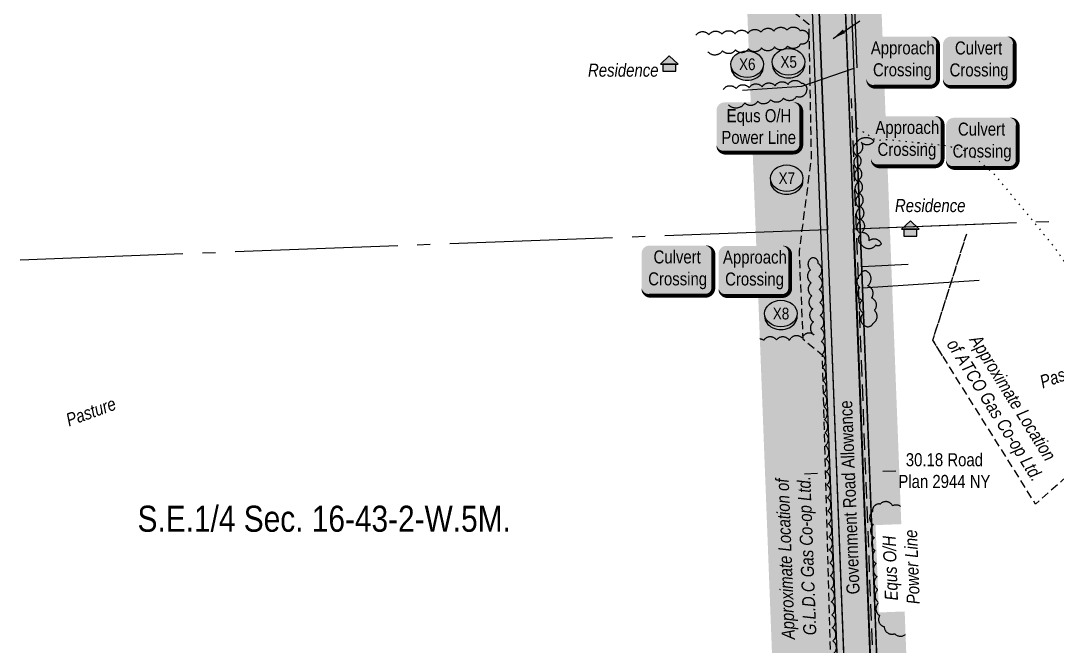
# Model space of a CAD drawing. Extents: x 665644 to 688844, y 5825051 to 5844826.
# Drawn here: x 687229 to 688025, y 5842793 to 5843273 of the extents above; entities that cross this region are included whole.
import ezdxf
from ezdxf.enums import TextEntityAlignment as Align

# ---------------------------------------------------------------- set-up
doc = ezdxf.new("R2010")
doc.units = 0
doc.header["$LTSCALE"] = 5
doc.header["$PDSIZE"] = 0.5
for name, pattern in [('0', [1, 1, 0]), ('foc-FLOWLINE', [3.75, 2.5, -1.25]), ('foc-QUARTERLINE', [33, 25, -3, 2, -3]), ('foc-TOPO', [1, 0.2, -0.8]), ('UG_PIPE', [1.875, 1.25, -0.625])]:
    doc.linetypes.add(name, pattern=pattern)
doc.layers.get('Defpoints').update_dxf_attribs({"color": 9})
for name, color, linetype in [('AS-PIPE-UG', 44, 'UG_PIPE'), ('AS-PIPE-UG-T', 44, 'Continuous'), ('AS-POWER', 104, 'foc-POWER'), ('AS-POWER-T', 104, 'Continuous'), ('AS-RESIDENCE', 14, 'Continuous'), ('AS-TELEPHONE', 224, 'foc-TEL'), ('C-EZE', 13, 'foc-FLOWLINE'), ('C-SYMBOL', 7, 'Continuous'), ('CG-NOTES', 7, 'Continuous'), ('L-QSEC', 8, 'foc-QUARTERLINE'), ('L-ROAD-T', 7, 'Continuous'), ('L-SEC', 7, 'Continuous'), ('L-SECQ', 8, 'foc-QUARTERLINE'), ('L-TITLEDB', 4, 'Continuous'), ('L-TITLEDB-T', 4, 'Continuous'), ('P-BUFFER-H 30m', 51, 'Continuous'), ('P-CROSSINGS', 250, 'Continuous'), ('T-BUSH', 110, '0'), ('T-VEGETATION CHANGE', 104, 'foc-TOPO')]:
    doc.layers.add(name, color=color, linetype=linetype)
doc.layers.add('P-PROPOSED-WL4', color=7, linetype='Continuous', true_color=0x5b5bc8)
doc.layers.add('T-TEXT', color=48, linetype='Continuous', lineweight=18)
doc.styles.add('175L', font='ARIALN.TTF', dxfattribs={"height": 20})
doc.styles.add('80', font='ARIALN.TTF', dxfattribs={"height": 10})
doc.styles.add('80CG', font='ARIALN.TTF', dxfattribs={"height": 10})
doc.styles.add('80L', font='ARIALN.TTF', dxfattribs={"height": 10})
doc.styles.add('80LS', font='ARIALNI.TTF', dxfattribs={"height": 10})
doc.styles.add('Crossing', font='ARIALN.TTF', dxfattribs={"height": 10})
doc.styles.add('foc-LtypeFont', font='ARIALN.TTF', dxfattribs={"height": 7.35})
doc.styles.add('TXT', font='ARIALN.TTF', dxfattribs={"height": 0.2})
doc.linetypes.add('foc-POWER', pattern='A,6,-1,["P",foc-LtypeFont,S=0.2,R=0,X=-0.625,Y=-0.75],-1.24,4', length=12.24)
doc.linetypes.add('foc-POWER-NOLINE', pattern='A,0,-4,["P",foc-LtypeFont,S=0.2,R=0,X=-0.625,Y=-0.75],-8.24', length=12.24)
doc.linetypes.add('foc-TEL', pattern='A,2,-1,["T",foc-LtypeFont,S=0.2,R=0,X=-0.425,Y=-0.75],-1.24,8', length=12.24)
doc.linetypes.add('foc-TEL-NOLINE', pattern='A,0,-2,["T",foc-LtypeFont,S=0.2,R=0,X=-0.425,Y=-0.75],-10.24', length=12.24)
doc.dimstyles.new('Compass 5 000', dxfattribs={"dimscale": 5, "dimtxt": 9, "dimasz": 2, "dimexe": 0.2, "dimexo": 0.0625, "dimgap": 0.5, "dimtad": 0, "dimtih": 1, "dimtoh": 1, "dimzin": 0, "dimdsep": 46, "dimtxsty": '80CG', "dimcen": 0.1, "dimse1": 1, "dimse2": 1, "dimclrd": 256, "dimclrt": 256, "dimaunit": 1, "dimadec": 4, "dimazin": 0, "dimtfac": 0.06, "dimtofl": 0, "dimtmove": 0, "dimatfit": 1, "dimfxl": 0.2, "dimtolj": 1, "dimtzin": 0, "dimlwd": -1, "dimarcsym": 0})

# ---------------------------------------------------------------- blocks, each defined once
blk = doc.blocks.new('*U774')
h = blk.add_hatch(color=59)
edge = h.paths.add_edge_path()
edge.add_line((-21.5, -20), (21.5, -20))
edge.add_arc((21.5, -14), 6, 270, 360)
edge.add_line((27.5, -14), (27.5, 12.5))
edge.add_arc((21.5, 12.5), 6, 0, 90)
edge.add_line((21.5, 18.5), (-21.5, 18.5))
edge.add_arc((-21.5, 12.5), 6, 90, 180)
edge.add_line((-27.5, 12.5), (-27.5, -14))
edge.add_arc((-21.5, -14), 6, 180, 270)
at = {"color": 1, "flags": 128}
blk.add_lwpolyline([(-21.5, -20, 3, 3, 0), (21.5, -20, 3, 3, 0.414214), (27.5, -14, 3, 3, 0), (27.5, 12.5, 3, 0, 0.414214), (21.5, 18.5, 0, 0, 0), (-21.5, 18.5, 0, 0, 0.414214), (-27.5, 12.5, 0, 0, 0), (-27.5, -14, 0, 3, 0.414214)], format="xyseb", close=True, dxfattribs=at)
blk.add_lwpolyline([(-65.38, -11.28, 0, 7.5, 0), (0, 0, 0, 0, 0)], format="xyseb", dxfattribs=at)
at = {"color": 1, "style": '80'}
blk.add_attdef('ENTER_TEXT_001', (-35.99, -5), '', height=10, dxfattribs=at)
blk = doc.blocks.new('*U978')
h = blk.add_hatch(color=59)
edge = h.paths.add_edge_path()
edge.add_line((-21.5, -20), (21.5, -20))
edge.add_arc((21.5, -14), 6, 270, 360)
edge.add_line((27.5, -14), (27.5, 12.5))
edge.add_arc((21.5, 12.5), 6, 0, 90)
edge.add_line((21.5, 18.5), (-21.5, 18.5))
edge.add_arc((-21.5, 12.5), 6, 90, 180)
edge.add_line((-27.5, 12.5), (-27.5, -14))
edge.add_arc((-21.5, -14), 6, 180, 270)
at = {"color": 1, "flags": 128}
blk.add_lwpolyline([(-21.5, -20, 3, 3, 0), (21.5, -20, 3, 3, 0.414214), (27.5, -14, 3, 3, 0), (27.5, 12.5, 3, 0, 0.414214), (21.5, 18.5, 0, 0, 0), (-21.5, 18.5, 0, 0, 0.414214), (-27.5, 12.5, 0, 0, 0), (-27.5, -14, 0, 3, 0.414214)], format="xyseb", close=True, dxfattribs=at)
blk.add_lwpolyline([(52.62, 20.06, 0, 7.5, 0), (0, 0, 0, 0, 0)], format="xyseb", dxfattribs=at)
at = {"color": 1, "style": '80'}
blk.add_attdef('ENTER_TEXT_001', (-35.99, -5), '', height=10, dxfattribs=at)
blk = doc.blocks.new('*U695')
h = blk.add_hatch(color=254)
edge = h.paths.add_edge_path()
edge.add_line((-21.5, -20), (21.5, -20))
edge.add_arc((21.5, -14), 6, 270, 360)
edge.add_line((27.5, -14), (27.5, 12.5))
edge.add_arc((21.5, 12.5), 6, 0, 90)
edge.add_line((21.5, 18.5), (-21.5, 18.5))
edge.add_arc((-21.5, 12.5), 6, 90, 180)
edge.add_line((-27.5, 12.5), (-27.5, -14))
edge.add_arc((-21.5, -14), 6, 180, 270)
at = {"color": 160, "flags": 128}
blk.add_lwpolyline([(-21.5, -20, 3, 3, 0), (21.5, -20, 3, 3, 0.414214), (27.5, -14, 3, 3, 0), (27.5, 12.5, 3, 0, 0.414214), (21.5, 18.5, 0, 0, 0), (-21.5, 18.5, 0, 0, 0.414214), (-27.5, 12.5, 0, 0, 0), (-27.5, -14, 0, 3, 0.414214)], format="xyseb", close=True, dxfattribs=at)
at = {"color": 160, "style": '80'}
blk.add_attdef('ENTER_TEXT_001', (-26.85, -4.92), '', height=10, dxfattribs=at)
blk = doc.blocks.new('*D1378')
at = {"layer": 'Defpoints', "color": 0, "transparency": 16777216}
for p in [(687849.01, 5842964.44), (687879.16, 5842965.59), (687850.49, 5842925.48)]:
    blk.add_point(p, dxfattribs=at)
at = {"layer": 'L-TITLEDB-T', "transparency": 16777216}
for p, q in [((687890.64, 5842927.01), (687900.63, 5842927.39)), ((687840.5, 5842925.1), (687830.51, 5842924.72))]:
    blk.add_line(p, q, dxfattribs=at)
for points in [[(687890.57, 5842928.67), (687890.7, 5842925.34), (687880.65, 5842926.63)], [(687840.44, 5842926.76), (687840.57, 5842923.43), (687850.49, 5842925.48)]]:
    blk.add_solid(points, dxfattribs=at)
at = {"layer": 'L-TITLEDB-T', "transparency": 16777216, "insert": (687937.99, 5842927.39), "char_height": 10, "attachment_point": 5, "style": '80CG'}
blk.add_mtext('\\A1;30.18 Road\\PPlan 2944 NY', dxfattribs=at)
blk = doc.blocks.new('*U2435')
h = blk.add_hatch(color=255)
edge = h.paths.add_edge_path()
edge.add_line((-26.5, -20), (26.5, -20))
edge.add_arc((26.5, -14), 6, 270, 360)
edge.add_line((32.5, -14), (32.5, 12.5))
edge.add_arc((26.5, 12.5), 6, 0, 90)
edge.add_line((26.5, 18.5), (-26.5, 18.5))
edge.add_arc((-26.5, 12.5), 6, 90, 180)
edge.add_line((-32.5, 12.5), (-32.5, -14))
edge.add_arc((-26.5, -14), 6, 180, 270)
at = {"color": 104, "flags": 128}
blk.add_lwpolyline([(44.65, 34.99, 0, 7.5, 0), (0, 0, 0, 0, 0)], format="xyseb", dxfattribs=at)
blk.add_lwpolyline([(-26.5, -20, 3, 3, 0), (26.5, -20, 3, 3, 0.414214), (32.5, -14, 3, 3, 0), (32.5, 12.5, 3, 0, 0.414214), (26.5, 18.5, 0, 0, 0), (-26.5, 18.5, 0, 0, 0.414214), (-32.5, 12.5, 0, 0, 0), (-32.5, -14, 0, 3, 0.414214)], format="xyseb", close=True, dxfattribs=at)
at = {"color": 104, "style": '80'}
blk.add_attdef('ENTER_TEXT_001', (-26.85, -4.92), '', height=10, dxfattribs=at)
blk = doc.blocks.new('res_occ')
for points in [[(0.1, 0.89), (-1.26, -0.37), (1.46, -0.37)], [(-0.9, -1.43), (1.1, -1.43), (1.1, -0.37), (-0.9, -0.37)]]:
    blk.add_hatch(color=14).paths.add_polyline_path(points)
at = {"color": 14}
for points in [[(0.1, 0.89), (-1.26, -0.37), (1.46, -0.37)], [(-0.9, -1.43), (1.1, -1.43), (1.1, -0.37), (-0.9, -0.37)]]:
    blk.add_lwpolyline(points, close=True, dxfattribs=at)
blk = doc.blocks.new('xing2')
h = blk.add_hatch(color=50)
h.dxf.hatch_style = 1
edge = h.paths.add_edge_path()
edge.add_ellipse((0, 0), major_axis=(-12.5, 0), ratio=0.816297, start_angle=0, end_angle=360)
h = blk.add_hatch(color=250)
h.dxf.hatch_style = 1
edge = h.paths.add_edge_path()
edge.add_ellipse((0, -2.05), major_axis=(-12.5, 0), ratio=0.816297, start_angle=0, end_angle=180)
edge.add_line((12.5, -2.05), (12.5, 0))
edge.add_ellipse((0, 0), major_axis=(-12.5, 0), ratio=0.816297, start_angle=0, end_angle=180, ccw=False)
edge.add_line((-12.5, 0), (-12.5, -2.05))
at = {"color": 250}
blk.add_ellipse((0, 0), major_axis=(-12.5, 0), ratio=0.816297, dxfattribs=at)
blk.add_ellipse((0, -2.05), major_axis=(-12.5, 0), ratio=0.816297, start_param=0, end_param=3.141593, dxfattribs=at)
at = {"color": 250, "style": 'Crossing'}
blk.add_attdef('CROSSING', text='', height=9, dxfattribs=at).set_placement((0.09, 0.02), align=Align.MIDDLE_CENTER)
at = {"color": 250, "style": 'Crossing', "flags": 1}
for tag, p in [('OWNER', (0.09, -12.49)), ('DESCRIPTION', (0.09, -25.77)), ('LOCATION', (0.09, -39.3)), ('DWG_REF', (0.09, -52.84))]:
    blk.add_attdef(tag, text='', height=9, dxfattribs=at).set_placement(p, align=Align.MIDDLE_CENTER)

msp = doc.modelspace()

# ---------------------------------------------------------------- hatches: boundary and pattern name
at = {"layer": 'P-BUFFER-H 30m'}
h = msp.add_hatch(color=256, dxfattribs=at)
h.dxf.hatch_style = 1
edge = h.paths.add_edge_path()
edge.add_line((677193.269, 5828855.566), (677090.336, 5828851.801))
edge.add_line((677090.336, 5828851.801), (677088.023, 5828904.381))
edge.add_arc((677137.974, 5828906.578), 50, 92.094528, 182.519115, ccw=False)
edge.add_line((677136.147, 5828956.545), (677941.688, 5828986.006))
edge.add_line((677941.688, 5828986.006), (678734.42, 5829015.192))
edge.add_line((678734.42, 5829015.192), (678774.367, 5829016.654))
edge.add_line((678774.367, 5829016.654), (678795.396, 5829017.452))
edge.add_arc((678838.014, 5828991.303), 50, 92.178655, 148.468111, ccw=False)
edge.add_line((678836.113, 5829041.267), (679095.938, 5829051.152))
edge.add_line((679095.938, 5829051.152), (679103.036, 5829053.873))
edge.add_arc((679120.935, 5829007.187), 50, 92.18666, 110.977343, ccw=False)
edge.add_line((679119.028, 5829057.15), (679561.069, 5829074.029))
edge.add_arc((679566.877, 5829024.367), 50, 92.195397, 96.670962, ccw=False)
edge.add_line((679564.962, 5829074.33), (680316.8, 5829103.153))
edge.add_line((680316.8, 5829103.153), (680289.023, 5829852.071))
edge.add_line((680289.023, 5829852.071), (680264.048, 5830522.758))
edge.add_arc((680314.013, 5830524.619), 50, 133.261285, 182.132573, ccw=False)
edge.add_line((680279.747, 5830561.031), (680276.19, 5830656.553))
edge.add_line((680276.19, 5830656.553), (680246.206, 5831460.205))
edge.add_line((680246.206, 5831460.205), (680215.344, 5832284.366))
edge.add_arc((680265.309, 5832286.237), 50, 92.148626, 182.144523, ccw=False)
edge.add_line((680263.435, 5832336.202), (681068.877, 5832366.421))
edge.add_line((681068.877, 5832366.421), (681821.394, 5832394.722))
edge.add_line((681821.394, 5832394.722), (681805.592, 5832816.244))
edge.add_arc((681855.557, 5832818.117), 50, 143.113192, 182.146882, ccw=False)
edge.add_line((681815.566, 5832848.129), (681834.727, 5832873.661))
edge.add_arc((681874.718, 5832843.649), 50, 2.145927, 143.113192, ccw=False)
edge.add_line((681924.683, 5832845.521), (681941.407, 5832399.199))
edge.add_line((681941.407, 5832399.199), (682694.704, 5832426.991))
edge.add_line((682694.704, 5832426.991), (683448.053, 5832454.846))
edge.add_line((683448.053, 5832454.846), (683412.213, 5833411.237))
edge.add_arc((683462.178, 5833413.109), 50, 133.565482, 182.146115, ccw=False)
edge.add_line((683427.719, 5833449.338), (683406.04, 5834013.774))
edge.add_line((683406.04, 5834013.774), (683375.91, 5834817.728))
edge.add_line((683375.91, 5834817.728), (683346.274, 5835616.304))
edge.add_line((683346.274, 5835616.304), (683345.971, 5835624.47))
edge.add_arc((683395.936, 5835626.324), 50, 171.348033, 182.125311, ccw=False)
edge.add_arc((683395.097, 5835645.629), 50, 182.142372, 193.631033, ccw=False)
edge.add_line((683345.132, 5835643.76), (683345.021, 5835646.731))
edge.add_line((683345.021, 5835646.731), (683335.11, 5835911.648))
edge.add_arc((683366.567, 5835950.513), 50, 182.141669, 231.014692, ccw=False)
edge.add_line((683316.601, 5835948.644), (683298.039, 5836445.008))
edge.add_line((683298.039, 5836445.008), (683267.917, 5837249.164))
edge.add_line((683267.917, 5837249.164), (683237.717, 5838052.934))
edge.add_line((683237.717, 5838052.934), (683209.07, 5838812.752))
edge.add_line((683209.07, 5838812.752), (683139.449, 5838810.244))
edge.add_arc((683137.649, 5838860.212), 50, 205.68511, 272.063103, ccw=False)
edge.add_arc((683124.628, 5838876.927), 50, 182.119792, 230.149866, ccw=False)
edge.add_line((683074.663, 5838875.077), (683017.909, 5840408.349))
edge.add_arc((683049.4, 5840447.187), 50, 182.145622, 230.963518, ccw=False)
edge.add_line((682999.435, 5840445.315), (682997.691, 5840491.846))
edge.add_line((682997.691, 5840491.846), (682967.908, 5841296.329))
edge.add_line((682967.908, 5841296.329), (682938.387, 5842093.709))
edge.add_arc((682988.352, 5842095.559), 50, 111.056679, 182.120317, ccw=False)
edge.add_arc((683005.084, 5842106.218), 50, 91.93417, 133.94126, ccw=False)
edge.add_line((683003.396, 5842156.19), (683115.102, 5842159.962))
edge.add_arc((683116.789, 5842109.99), 50, 73.049626, 91.934171, ccw=False)
edge.add_arc((683171.26, 5842288.71), 136.837, 253.049626, 272.060035)
edge.add_arc((683177.977, 5842101.994), 50, 91.934143, 92.060035, ccw=False)
edge.add_line((683176.289, 5842151.966), (683814.64, 5842173.523))
edge.add_line((683814.64, 5842173.523), (684621.661, 5842200.776))
edge.add_line((684621.661, 5842200.776), (684641.583, 5842201.582))
edge.add_line((684641.583, 5842201.582), (685446.139, 5842234.14))
edge.add_line((685446.139, 5842234.14), (685960.118, 5842255.042))
edge.add_arc((685970.6, 5841999.021), 256.236, 75.235843, 92.344426, ccw=False)
edge.add_arc((686023.158, 5842198.447), 50, 25.111824, 75.237538, ccw=False)
edge.add_line((686068.432, 5842219.666), (686069.06, 5842218.328))
edge.add_line((686069.06, 5842218.328), (686069.117, 5842218.206))
edge.add_line((686069.117, 5842218.206), (686151.794, 5842041.802))
edge.add_line((686151.794, 5842041.802), (686199.9, 5842064.349))
edge.add_arc((686221.119, 5842019.075), 50, 28.961833, 115.111824, ccw=False)
edge.add_arc((684692.829, 5841173.26), 1796.733, 27.368596, 28.961833, ccw=False)
edge.add_arc((686159.441, 5842138.172), 189.59, 312.879002, 331.455065)
edge.add_arc((686369.908, 5842023.684), 50, 151.393766, 151.455059, ccw=False)
edge.add_line((686326.011, 5842047.623), (686381.479, 5842149.331))
edge.add_arc((686653.533, 5842001.316), 309.713, 123.621492, 151.450949, ccw=False)
edge.add_arc((686531.973, 5842256.565), 50, 92.201047, 176.958117, ccw=False)
edge.add_line((686530.053, 5842306.528), (686619.657, 5842309.972))
edge.add_arc((686643.221, 5842265.873), 50, 92.204612, 118.118042, ccw=False)
edge.add_line((686641.298, 5842315.836), (687072.891, 5842332.451))
edge.add_line((687072.891, 5842332.451), (687822.064, 5842360.601))
edge.add_line((687822.064, 5842360.601), (687807.746, 5842732.726))
edge.add_line((687807.746, 5842732.726), (687793.2, 5843110.266))
edge.add_line((687793.2, 5843110.266), (687764.495, 5843859.411))
edge.add_line((687764.495, 5843859.411), (687743.267, 5843858.637))
edge.add_arc((687741.445, 5843908.604), 50, 182.098258, 272.088052, ccw=False)
edge.add_line((687691.478, 5843906.773), (687690.919, 5843922.037))
edge.add_line((687690.919, 5843922.037), (687685.175, 5843921.826))
edge.add_arc((687683.342, 5843971.793), 50, 182.100577, 272.100577, ccw=False)
edge.add_line((687633.376, 5843969.96), (687633.266, 5843972.958))
edge.add_arc((687683.232, 5843974.791), 50, 92.100577, 182.100577, ccw=False)
edge.add_line((687681.4, 5844024.757), (687740.11, 5844026.91))
edge.add_arc((687741.943, 5843976.944), 50, 2.098258, 92.100577, ccw=False)
edge.add_line((687791.909, 5843978.775), (687792.469, 5843963.499))
edge.add_line((687792.469, 5843963.499), (687813.608, 5843964.27))
edge.add_arc((687815.43, 5843914.303), 50, 2.194388, 92.088052, ccw=False)
edge.add_line((687865.394, 5843916.218), (687896.124, 5843114.22))
edge.add_line((687896.124, 5843114.22), (687910.67, 5842736.689))
edge.add_line((687910.67, 5842736.689), (687927.027, 5842311.553))
edge.add_arc((687877.064, 5842309.631), 50, -87.848159, 2.203367, ccw=False)
edge.add_line((687878.942, 5842259.666), (687076.807, 5842229.526))
edge.add_line((687076.807, 5842229.526), (686670.09, 5842213.869))
edge.add_arc((686646.522, 5842257.966), 50, 272.201051, 298.122091, ccw=False)
edge.add_line((686648.442, 5842208.003), (686596.388, 5842206.002))
edge.add_arc((686560.226, 5842240.533), 50, 291.298983, 316.321618, ccw=False)
edge.add_arc((686653.529, 5842001.211), 206.866, 111.298983, 121.896872)
edge.add_arc((686653.557, 5842001.471), 206.66, 121.941438, 151.489667)
edge.add_arc((686425.335, 5842125.444), 53.06, 331.393824, 331.484794, ccw=False)
edge.add_line((686471.918, 5842100.039), (686416.45, 5841998.332))
edge.add_arc((686159.441, 5842138.172), 292.59, 301.108355, 331.449231, ccw=False)
edge.add_arc((686284.777, 5841930.468), 50, 298.449673, 301.108355, ccw=False)
edge.add_line((686308.597, 5841886.506), (686291.758, 5841877.383))
edge.add_arc((686267.939, 5841921.345), 50, 205.404975, 298.449673, ccw=False)
edge.add_arc((684692.829, 5841173.26), 1693.733, 25.404975, 25.750387)
edge.add_arc((684692.829, 5841173.26), 1693.733, 25.750387, 25.872374)
edge.add_arc((684692.829, 5841173.26), 1693.733, 25.872374, 27.286963)
edge.add_line((686198.086, 5841949.747), (686147.516, 5841926.046))
edge.add_arc((686126.297, 5841971.32), 50, 205.111824, 295.111824, ccw=False)
edge.add_line((686081.023, 5841950.1), (685986.671, 5842151.411))
edge.add_arc((685970.594, 5841998.967), 153.289, 83.979554, 92.346249)
edge.add_line((685964.318, 5842152.128), (685450.314, 5842131.225))
edge.add_line((685450.314, 5842131.225), (684645.747, 5842098.667))
edge.add_line((684645.747, 5842098.667), (684625.647, 5842097.854))
edge.add_arc((684623.626, 5842147.813), 50, 271.93414, 272.316338, ccw=False)
edge.add_line((684625.314, 5842097.841), (683818.117, 5842070.582))
edge.add_line((683818.117, 5842070.582), (683179.82, 5842049.027))
edge.add_arc((683171.26, 5842288.71), 239.836, 255.283109, 272.045257, ccw=False)
edge.add_line((683110.332, 5842056.742), (683042.91, 5842054.466))
edge.add_line((683042.91, 5842054.466), (683070.838, 5841300.139))
edge.add_line((683070.838, 5841300.139), (683100.62, 5840495.68))
edge.add_line((683100.62, 5840495.68), (683101.228, 5840479.451))
edge.add_arc((683069.751, 5840440.602), 50, 2.119826, 50.984286, ccw=False)
edge.add_line((683119.717, 5840442.452), (683176.263, 5838914.799))
edge.add_arc((683139.864, 5838880.519), 50, 43.036828, 43.28391, ccw=False)
edge.add_line((683176.41, 5838914.642), (683258.239, 5838917.59))
edge.add_arc((683260.039, 5838867.622), 50, 2.159178, 92.063103, ccw=False)
edge.add_line((683310.003, 5838869.506), (683340.644, 5838056.808))
edge.add_line((683340.644, 5838056.808), (683370.844, 5837253.025))
edge.add_line((683370.844, 5837253.025), (683400.967, 5836448.86))
edge.add_line((683400.967, 5836448.86), (683418.01, 5835993.127))
edge.add_arc((683386.553, 5835954.262), 50, 2.142401, 51.013902, ccw=False)
edge.add_line((683436.518, 5835956.131), (683446.074, 5835700.688))
edge.add_line((683446.074, 5835700.688), (683600.399, 5835706.872))
edge.add_line((683600.399, 5835706.872), (683603.406, 5835706.992))
edge.add_line((683603.406, 5835706.992), (684089.691, 5835726.416))
edge.add_line((684089.691, 5835726.416), (684311.983, 5835735.295))
edge.add_line((684311.983, 5835735.295), (684841.261, 5835756.416))
edge.add_line((684841.261, 5835756.416), (684873.734, 5835780.118))
edge.add_arc((684903.212, 5835739.731), 50, 36.125072, 126.125473, ccw=False)
edge.add_line((684943.598, 5835769.209), (684946.083, 5835765.805))
edge.add_line((684946.083, 5835765.805), (684975.416, 5835766.987))
edge.add_arc((684977.43, 5835717.028), 50, -29.571573, 92.308021, ccw=False)
edge.add_line((685020.917, 5835692.352), (685015.074, 5835682.056))
edge.add_line((685015.074, 5835682.056), (685003.195, 5835661.117))
edge.add_arc((684959.707, 5835685.791), 50, 272.287823, 330.431041, ccw=False)
edge.add_line((684961.703, 5835635.831), (684201.401, 5835605.456))
edge.add_line((684201.401, 5835605.456), (683450.859, 5835575.476))
edge.add_line((683450.859, 5835575.476), (683478.838, 5834821.566))
edge.add_line((683478.838, 5834821.566), (683508.966, 5834017.678))
edge.add_line((683508.966, 5834017.678), (683532.198, 5833412.795))
edge.add_arc((683482.235, 5833410.876), 50, -46.492144, 2.199485, ccw=False)
edge.add_line((683516.657, 5833374.612), (683552.966, 5832405.714))
edge.add_arc((683503.001, 5832403.842), 50, -87.882475, 2.146115, ccw=False)
edge.add_line((683504.849, 5832353.876), (682698.506, 5832324.062))
edge.add_line((682698.506, 5832324.062), (681892.272, 5832294.317))
edge.add_arc((681890.428, 5832344.283), 50, 264.057705, 272.112898, ccw=False)
edge.add_arc((681876.342, 5832343.751), 50, 272.153458, 280.264602, ccw=False)
edge.add_line((681878.221, 5832293.787), (681072.743, 5832263.494))
edge.add_line((681072.743, 5832263.494), (680320.255, 5832235.262))
edge.add_line((680320.255, 5832235.262), (680349.134, 5831464.053))
edge.add_line((680349.134, 5831464.053), (680379.118, 5830660.39))
edge.add_line((680379.118, 5830660.39), (680384.188, 5830524.23))
edge.add_arc((680334.223, 5830522.37), 50, -46.738895, 2.132739, ccw=False)
edge.add_line((680368.489, 5830485.958), (680391.951, 5829855.896))
edge.add_line((680391.951, 5829855.896), (680421.691, 5829054.073))
edge.add_arc((680371.726, 5829052.22), 50, -87.804603, 2.124156, ccw=False)
edge.add_line((680373.641, 5829002.256), (679575.799, 5828971.671))
edge.add_arc((679569.977, 5829021.331), 50, 272.18666, 276.68636, ccw=False)
edge.add_line((679571.885, 5828971.367), (679131.721, 5828954.56))
edge.add_line((679131.721, 5828954.56), (679124.62, 5828951.838))
edge.add_arc((679106.72, 5828998.524), 50, 272.178655, 290.977343, ccw=False)
edge.add_line((679108.621, 5828948.56), (678884.591, 5828940.037))
edge.add_arc((678841.971, 5828966.182), 50, 272.187731, 328.473443, ccw=False)
edge.add_line((678843.88, 5828916.218), (678778.197, 5828913.709))
edge.add_arc((678776.288, 5828963.673), 50, 272.073065, 272.187731, ccw=False)
edge.add_line((678778.097, 5828913.705), (678738.127, 5828912.259))
edge.add_line((678738.127, 5828912.259), (677945.465, 5828883.075))
edge.add_line((677945.465, 5828883.075), (677193.269, 5828855.566))
at = {"layer": 'P-PROPOSED-WL4'}
h = msp.add_hatch(color=256, dxfattribs=at)
h.dxf.hatch_style = 1
edge = h.paths.add_edge_path()
edge.add_arc((684692.829, 5841173.26), 1743.733, 25.404975, 25.750387, ccw=False)
edge.add_line((686267.939, 5841921.345), (686284.777, 5841930.468))
edge.add_arc((686159.441, 5842138.172), 242.59, 301.108355, 331.454679)
edge.add_line((686372.542, 5842022.249), (686428.021, 5842123.979))
edge.add_arc((686425.387, 5842125.415), 3, 331.393773, 331.484743)
edge.add_arc((686653.606, 5842001.424), 256.726, 121.936623, 151.484852, ccw=False)
edge.add_arc((686653.529, 5842001.211), 256.866, 111.298983, 121.896872, ccw=False)
edge.add_line((686560.226, 5842240.533), (686543.952, 5842239.906))
edge.add_line((686543.952, 5842239.906), (686535.629, 5842239.586))
edge.add_line((686535.629, 5842239.586), (686535.086, 5842253.683))
edge.add_line((686535.086, 5842253.683), (686646.522, 5842257.966))
edge.add_line((686646.522, 5842257.966), (686646.332, 5842262.991))
edge.add_line((686646.332, 5842262.991), (687074.93, 5842279.491))
edge.add_line((687074.93, 5842279.491), (687877.064, 5842309.631))
edge.add_line((687877.064, 5842309.631), (687860.707, 5842734.764))
edge.add_line((687860.707, 5842734.764), (687846.161, 5843112.306))
edge.add_line((687846.161, 5843112.306), (687815.43, 5843914.303))
edge.add_line((687815.43, 5843914.303), (687812.432, 5843914.194))
edge.add_line((687812.432, 5843914.194), (687812.432, 5843914.194))
edge.add_line((687812.432, 5843914.194), (687812.432, 5843914.194))
edge.add_line((687812.432, 5843914.194), (687812.432, 5843914.194))
edge.add_line((687812.432, 5843914.194), (687843.163, 5843112.191))
edge.add_line((687843.163, 5843112.191), (687857.709, 5842734.649))
edge.add_line((687857.709, 5842734.649), (687873.951, 5842312.515))
edge.add_line((687873.951, 5842312.515), (687074.815, 5842282.488))
edge.add_line((687074.815, 5842282.488), (686643.221, 5842265.873))
edge.add_line((686643.221, 5842265.873), (686643.411, 5842260.848))
edge.add_line((686643.411, 5842260.848), (686531.973, 5842256.565))
edge.add_line((686531.973, 5842256.565), (686532.747, 5842236.473))
edge.add_line((686532.747, 5842236.473), (686544.068, 5842236.909))
edge.add_line((686544.068, 5842236.909), (686544.245, 5842236.916))
edge.add_arc((686653.533, 5842001.316), 259.713, 114.885279, 151.456211)
edge.add_line((686425.388, 5842125.415), (686369.908, 5842023.684))
edge.add_arc((686159.441, 5842138.172), 239.59, 301.124949, 331.455059, ccw=False)
edge.add_line((686283.287, 5841933.072), (686269.289, 5841925.488))
edge.add_arc((684692.829, 5841173.26), 1746.733, 25.508736, 25.974865)
edge.add_arc((687489.644, 5841981.149), 1227.276, 182.001408, 182.349991)

# ---------------------------------------------------------------- linework, layer by layer
at = {"layer": 'AS-PIPE-UG', "flags": 128}
for points in [[(687778.335, 5843314.997), (687833.843, 5843270.374), (687835.74, 5843167.515), (687826.464, 5843095.814), (687829.295, 5843028.567), (687844.073, 5843016.475), (687850.37, 5842785.428)], [(687936.571, 5843015.668), (687929.089, 5843027.613), (687955.142, 5843109.374)], [(688201.783, 5842842.547), (688084.653, 5842969.814), (688007.968, 5842901.691), (687929.089, 5843027.613), (687955.142, 5843109.374)]]:
    msp.add_lwpolyline(points, dxfattribs=at)
at = {"layer": 'AS-POWER', "linetype": 'foc-POWER-NOLINE', "flags": 128}
msp.add_lwpolyline([(687870.951, 5843236.844), (687809.82, 5844822.043)], dxfattribs=at)
at = {"layer": 'AS-POWER', "flags": 128}
for points in [[(687782.946, 5843219.665), (687828.629, 5843222.605), (687868.735, 5843236.571)], [(687904.455, 5842310.158), (687869.634, 5843213.247)], [(687874.578, 5843084.117), (687910.103, 5843086.06)], [(687875.205, 5843067.825), (687964.784, 5843073.734)]]:
    msp.add_lwpolyline(points, dxfattribs=at)
at = {"layer": 'AS-TELEPHONE', "linetype": 'foc-TEL-NOLINE', "flags": 128}
msp.add_lwpolyline([(687914.739, 5841382.491), (687910.849, 5841483.054), (687848.212, 5843112.381), (687813.606, 5844016.911), (687786.621, 5844721.087), (687782.854, 5844821.141)], dxfattribs=at)
at = {"layer": 'C-EZE', "flags": 128}
for points in [[(687999.215, 5842314.263), (687901.341, 5842310.668), (687870.456, 5843113.211), (687866.63, 5843213.135)], [(687999.1, 5842317.26), (687904.224, 5842313.776), (687873.454, 5843113.326), (687869.628, 5843213.25)]]:
    msp.add_lwpolyline(points, dxfattribs=at)
at = {"layer": 'L-QSEC', "flags": 128}
for points in [[(687868.313, 5843113.139), (688778.724, 5843147.473)], [(687848.212, 5843112.381), (686943.993, 5843078.459)]]:
    msp.add_lwpolyline(points, dxfattribs=at)
at = {"layer": 'L-SEC', "flags": 128}
for points in [[(687817.438, 5843916.925), (687832.825, 5843514.653), (687848.212, 5843112.381)], [(687837.543, 5843917.694), (687852.93, 5843515.422), (687868.317, 5843113.15)], [(687879.278, 5842307.651), (687863.745, 5842710.017), (687863.745, 5842710.017), (687848.212, 5843112.381)], [(687899.38, 5842308.391), (687883.846, 5842710.764), (687868.313, 5843113.139)]]:
    msp.add_lwpolyline(points, dxfattribs=at)
at = {"layer": 'L-SECQ', "flags": 128}
for points in [[(687848.212, 5843112.382), (687078.351, 5843083.536)], [(687868.405, 5843113.135), (687968.232, 5843116.853)]]:
    msp.add_lwpolyline(points, dxfattribs=at)
at = {"layer": 'L-TITLEDB', "flags": 128}
for points in [[(687848.212, 5843112.382), (687817.438, 5843916.926)], [(687848.212, 5843112.382), (687817.438, 5843916.926)], [(687837.535, 5843917.719), (687868.405, 5843113.135)], [(687837.535, 5843917.719), (687868.405, 5843113.135)], [(687873.454, 5843113.326), (687850.384, 5843715.813)], [(687873.454, 5843113.326), (687850.384, 5843715.813)], [(687843.163, 5843112.2), (687832.84, 5843381.927)], [(687843.163, 5843112.2), (687832.84, 5843381.927)], [(687843.163, 5843112.2), (687839.339, 5843212.111)], [(687848.212, 5843112.382), (687844.39, 5843212.301)], [(687864.571, 5843213.057), (687868.405, 5843113.135)], [(687904.423, 5842308.598), (687873.454, 5843113.326), (687869.628, 5843213.25)], [(687873.454, 5843113.326), (687869.628, 5843213.246)], [(687847.012, 5843012.305), (687843.163, 5843112.2)], [(687860.777, 5842655.027), (687843.163, 5843112.2)], [(687860.777, 5842655.027), (687843.163, 5843112.2)], [(687852.069, 5843012.495), (687848.212, 5843112.382)], [(687879.284, 5842307.657), (687848.212, 5843112.382)], [(687879.284, 5842307.657), (687848.212, 5843112.382)], [(687868.405, 5843113.135), (687872.251, 5843013.253)], [(687868.405, 5843113.135), (687899.394, 5842308.41)], [(687868.405, 5843113.135), (687899.394, 5842308.41)], [(687877.31, 5843013.443), (687873.454, 5843113.326)], [(687887.931, 5842738.346), (687873.454, 5843113.326)], [(687887.931, 5842738.346), (687873.454, 5843113.326)]]:
    msp.add_lwpolyline(points, dxfattribs=at)
at = {"layer": 'T-BUSH', "flags": 128}
for points in [[(687747.325, 5843261.764, -0.5205671), (687757.319, 5843262.124, -0.5205671), (687767.312, 5843262.484, -0.5205671), (687777.306, 5843262.844, -0.5205671), (687787.299, 5843263.204, -0.5205671), (687797.261, 5843264.046, -0.5205671), (687807.215, 5843265.009, -0.5205671), (687817.188, 5843265.628, -0.5205671), (687827.169, 5843265.272, -0.5205671), (687833.767, 5843260.809, -0.5205671), (687827.453, 5843254.976, -0.5205671), (687817.579, 5843253.454, -0.5205671), (687807.604, 5843252.742, -0.5205671), (687797.63, 5843252.03, -0.5205671), (687787.655, 5843251.318, -0.5205671), (687777.68, 5843250.606, -0.5205671), (687767.706, 5843249.894, -0.5205671), (687756.437, 5843249.089, -0.5205671)], [(687768.183, 5843220.072, -0.5205671), (687778.158, 5843220.781, -0.5205671), (687788.133, 5843221.49, -0.5205671), (687798.108, 5843222.199, -0.5205671), (687808.083, 5843222.908, -0.5205671), (687818.028, 5843223.937, -0.5205671), (687827.962, 5843225.079, -0.5205671), (687832.11, 5843219.076, -0.5205671), (687824.412, 5843214.722, -0.5205671), (687814.486, 5843213.502, -0.5205671), (687804.561, 5843212.282, -0.5205671), (687794.636, 5843211.062, -0.5205671), (687784.71, 5843209.842, -0.5205671), (687772.321, 5843208.32, -0.5205671)], [(687839.409, 5842619.79, 0.2449572), (687844.889, 5842621.133, 0.5205671), (687854.392, 5842620.996, 0.5205671), (687859.232, 5842627.747, 0.5205671), (687858.602, 5842637.712, 0.5205671), (687856.113, 5842647.397, 0.5205671), (687856.308, 5842657.158, 0.5205671), (687858.247, 5842666.968, 0.5205671), (687858.965, 5842676.853, 0.5205671), (687858.223, 5842686.825, 0.5205671), (687857.482, 5842696.798, 0.5205671), (687856.74, 5842706.77, 0.5205671), (687855.999, 5842716.743, 0.5205671), (687855.258, 5842726.715, 0.5205671), (687854.628, 5842736.694, 0.5205671), (687854.243, 5842746.686, 0.5205671), (687853.858, 5842756.679, 0.5205671), (687853.473, 5842766.672, 0.5205671), (687853.088, 5842776.664, 0.5205671), (687852.703, 5842786.657, 0.5205671), (687852.318, 5842796.649, 0.5205671), (687851.933, 5842806.642, 0.5205671), (687851.548, 5842816.634, 0.5205671), (687851.163, 5842826.627, 0.5205671), (687850.778, 5842836.62, 0.5205671), (687850.393, 5842846.612, 0.5205671), (687850.008, 5842856.605, 0.5205671), (687849.623, 5842866.597, 0.5205671), (687849.238, 5842876.59, 0.5205671), (687848.853, 5842886.583, 0.5205671), (687848.468, 5842896.575, 0.5205671), (687848.083, 5842906.568, 0.5205671), (687847.698, 5842916.56, 0.5205671), (687847.313, 5842926.553, 0.5205671), (687846.928, 5842936.546, 0.5205671), (687846.543, 5842946.538, 0.5205671), (687846.158, 5842956.531, 0.5205671), (687845.773, 5842966.523, 0.5205671), (687845.388, 5842976.516, 0.5205671), (687845.003, 5842986.508, 0.5205671), (687844.618, 5842996.501, 0.5205671), (687844.233, 5843006.494, 0.5205671), (687843.848, 5843016.486, 0.5205671), (687843.463, 5843026.479, 0.5205671), (687843.078, 5843036.471, 0.5205671), (687842.693, 5843046.464, 0.5205671), (687842.308, 5843056.457, 0.5205671), (687841.923, 5843066.449, 0.5205671), (687841.538, 5843076.442, 0.5205671), (687841.153, 5843086.434, 0.5205671), (687836.166, 5843090.748, 0.5205671), (687835.226, 5843081.584, 0.5205671), (687835.776, 5843071.6, 0.5205671), (687836.327, 5843061.615, 0.5205671), (687836.877, 5843051.63, 0.5205671), (687837.428, 5843041.645, 0.5205671), (687837.978, 5843031.66, 0.5205671), (687828.782, 5843029.299, 0.5205671), (687818.959, 5843027.429, 0.5205671), (687809.063, 5843027.741, 0.5205671), (687799.344, 5843027.568, 0.1155193), (687796.349, 5843028.533, 0.1155193)], [(687904.379, 5842899.981, 0.2692855), (687898.262, 5842900.391, 0.5205671), (687888.711, 5842901.753, 0.5205671), (687882.847, 5842895.943, 0.5205671), (687883.549, 5842885.968, 0.5205671), (687884.25, 5842875.993, 0.5205671), (687884.952, 5842866.017, 0.5205671), (687885.653, 5842856.042, 0.5205671), (687886.354, 5842846.067, 0.5205671), (687887.025, 5842836.089, 0.5205671), (687887.69, 5842826.111, 0.5205671), (687888.356, 5842816.133, 0.5205671), (687891.784, 5842807.62, 0.5205671), (687899.839, 5842802.224, 0.3990595), (687908.167, 5842801.646)]]:
    msp.add_lwpolyline(points, format="xyb", dxfattribs=at)
for points in [[(687883.847, 5843180.584, -0.5205671), (687874.017, 5843179.684, -0.5205671), (687871.02, 5843170.326, -0.5205671), (687871.559, 5843160.341, -0.5205671), (687872.098, 5843150.355, -0.5205671), (687872.637, 5843140.37, -0.5205671), (687873.176, 5843130.384, -0.5205671), (687873.715, 5843120.399, -0.5205671), (687874.254, 5843110.413, -0.5205671), (687879.934, 5843103.907, -0.5205671), (687889.458, 5843101.754, -0.5205671), (687885.192, 5843100.566, -0.5205671), (687875.21, 5843100.159, -0.5205671), (687873.838, 5843109.116, -0.5205671), (687873.367, 5843119.105, -0.5205671), (687872.895, 5843129.094, -0.5205671), (687872.424, 5843139.082, -0.5205671), (687871.952, 5843149.071, -0.5205671), (687871.481, 5843159.06, -0.5205671), (687871.009, 5843169.049, -0.5205671), (687870.538, 5843179.038, -0.5205671)], [(687878.637, 5843080.432, 0.5205671), (687873.731, 5843077.96, 0.5205671), (687873.1, 5843068.006, 0.5205671), (687874.753, 5843058.201, 0.5205671), (687876.003, 5843048.298, 0.5205671), (687876.285, 5843039.144, 0.5205671), (687883.221, 5843040.522, 0.5205671), (687884.236, 5843050.469, 0.5205671), (687882.146, 5843060.07, 0.5205671), (687878.987, 5843069.36, 0.5205671)]]:
    msp.add_lwpolyline(points, format="xyb", close=True, dxfattribs=at)
at = {"layer": 'T-VEGETATION CHANGE', "flags": 128}
msp.add_lwpolyline([(687870.975, 5843190.612), (687885.865, 5843181.028), (687893.941, 5843181.785), (687940.125, 5843176.993), (687956.53, 5843172.201), (687977.224, 5843154.041), (688022.411, 5843099.002), (688031.497, 5843085.634), (688039.32, 5843072.267), (688058.788, 5843029.752), (688103.986, 5842942.873), (688167.605, 5842819.465), (688210.539, 5842732.564), (688258.774, 5842643.723), (688267.355, 5842632.374), (688277.45, 5842622.789), (688290.573, 5842621.781), (688303.949, 5842624.303), (688309.249, 5842631.365), (688319.848, 5842633.887), (688327.419, 5842627.581), (688337.262, 5842622.537), (688368.556, 5842626.32), (688393.541, 5842628.086), (688431.497, 5842629.834), (688459.511, 5842618.736), (688485.253, 5842603.351), (688586.776, 5842549.777), (688616.303, 5842548.264), (688659.459, 5842550.786), (688676.368, 5842555.074)], dxfattribs=at)

# ---------------------------------------------------------------- block references
at = {"layer": 'AS-POWER-T'}
ref = msp.add_blockref('*U2435', (687795.625, 5843191.675), dxfattribs=dict(at, xscale=0.99969901, yscale=0.99969901, zscale=0.99969901))
ref.add_attrib('ENTER_TEXT_001', 'Equs O/H', (687770.823, 5843195.001), dxfattribs={"layer": '0', "color": 104, "height": 9.997, "style": '80'})
ref.add_attrib('ENTER_TEXT_002', 'Power Line', (687766.79, 5843178.339), dxfattribs={"layer": '0', "color": 104, "height": 9.997, "style": '80'})
at = {"layer": 'AS-RESIDENCE'}
for p, xscale, yscale, zscale in [((687726.286, 5843241.407), 5, 5, 5), ((687911.375, 5843114.736), 4.999999999999987, 4.999999999999987, 4.999999999999987)]:
    msp.add_blockref('res_occ', p, dxfattribs=dict(at, xscale=xscale, yscale=yscale, zscale=zscale))
at = {"layer": 'CG-NOTES'}
ref = msp.add_blockref('*U774', (687905.628, 5843242.202), dxfattribs=dict(at, xscale=0.999081924950458, yscale=0.999081924950458, zscale=0.999081924950458))
ref.add_attrib('ENTER_TEXT_001', 'Approach', (687881.527, 5843247.09), dxfattribs={"layer": '0', "color": 1, "height": 9.9908, "style": '80'})
ref.add_attrib('ENTER_TEXT_002', 'Crossing', (687883.173, 5843230.261), dxfattribs={"layer": '0', "color": 1, "height": 9.9908, "style": '80'})
ref = msp.add_blockref('*U695', (687964.45, 5843242.175), dxfattribs=dict(at, xscale=1.000131017163248, yscale=1.000131017163248, zscale=1.000131017163248))
ref.add_attrib('ENTER_TEXT_001', 'Culvert', (687946.067, 5843246.979), dxfattribs={"layer": '0', "color": 160, "height": 10.0013, "style": '80'})
ref.add_attrib('ENTER_TEXT_002', 'Crossing', (687941.97, 5843230.133), dxfattribs={"layer": '0', "color": 160, "height": 10.0013, "style": '80'})
ref = msp.add_blockref('*U774', (687909.1, 5843181.096), dxfattribs=dict(at, xscale=0.999081924950458, yscale=0.999081924950458, zscale=0.999081924950458))
ref.add_attrib('ENTER_TEXT_001', 'Approach', (687884.998, 5843185.984), dxfattribs={"layer": '0', "color": 1, "height": 9.9908, "style": '80'})
ref.add_attrib('ENTER_TEXT_002', 'Crossing', (687886.644, 5843169.155), dxfattribs={"layer": '0', "color": 1, "height": 9.9908, "style": '80'})
ref = msp.add_blockref('*U695', (687966.769, 5843179.88), dxfattribs=dict(at, xscale=1.000131017163248, yscale=1.000131017163248, zscale=1.000131017163248))
ref.add_attrib('ENTER_TEXT_001', 'Culvert', (687948.386, 5843184.684), dxfattribs={"layer": '0', "color": 160, "height": 10.0013, "style": '80'})
ref.add_attrib('ENTER_TEXT_002', 'Crossing', (687944.29, 5843167.838), dxfattribs={"layer": '0', "color": 160, "height": 10.0013, "style": '80'})
ref = msp.add_blockref('*U978', (687792.147, 5843081.52), dxfattribs=dict(at, xscale=0.999081924950458, yscale=0.999081924950458, zscale=0.999081924950458))
ref.add_attrib('ENTER_TEXT_001', 'Approach', (687768.045, 5843086.407), dxfattribs={"layer": '0', "color": 1, "height": 9.9908, "style": '80'})
ref.add_attrib('ENTER_TEXT_002', 'Crossing', (687769.691, 5843069.579), dxfattribs={"layer": '0', "color": 1, "height": 9.9908, "style": '80'})
ref = msp.add_blockref('*U695', (687733.125, 5843081.753), dxfattribs=dict(at, xscale=1.000131017163248, yscale=1.000131017163248, zscale=1.000131017163248))
ref.add_attrib('ENTER_TEXT_001', 'Culvert', (687714.743, 5843086.557), dxfattribs={"layer": '0', "color": 160, "height": 10.0013, "style": '80'})
ref.add_attrib('ENTER_TEXT_002', 'Crossing', (687710.646, 5843069.711), dxfattribs={"layer": '0', "color": 160, "height": 10.0013, "style": '80'})
at = {"layer": 'P-CROSSINGS'}
for p, values in [((687786.598, 5843239.473), {'CROSSING': 'X6'}), ((687818.378, 5843241.311), {'CROSSING': 'X5'}), ((687816.94, 5843151.937), {'CROSSING': 'X7'}), ((687812.514, 5843048.016), {'CROSSING': 'X8'})]:
    msp.add_blockref('xing2', p, dxfattribs=at).add_auto_attribs(values)

# ---------------------------------------------------------------- texts
at = {"layer": 'AS-PIPE-UG', "insert": (687813.977, 5842777.837), "char_height": 10, "attachment_point": 1, "rotation": 92.206405, "style": '175L'}
msp.add_mtext_dynamic_manual_height_columns('\\pi19.835;{\\fArial Narrow|b0|i1|c0|p34;Approximate Location of\\P\\pi22.352;G.L.D.C Gas Co-op Ltd.}', width=164.71119, gutter_width=100, heights=[0], dxfattribs=at)
at = {"layer": 'AS-PIPE-UG-T', "insert": (687958.364, 5843044.292), "char_height": 10, "attachment_point": 1, "rotation": 302.06361, "style": '175L'}
msp.add_mtext_dynamic_manual_height_columns('\\pi13.307;{\\fArial Narrow|b0|i1|c0|p34;Approximate Location\\P\\pi6.7008;of ATCO Gas Co-op Ltd.}', width=137.14638, gutter_width=50, heights=[0], dxfattribs=at)
at = {"layer": 'AS-RESIDENCE', "insert": (687664.123, 5843239.939), "char_height": 10, "attachment_point": 1, "style": 'TXT'}
msp.add_mtext_dynamic_manual_height_columns('\\pi0.32626;{\\fArial Narrow|b0|i1|c0|p34;Residence}', width=53.94038, gutter_width=1, heights=[0], dxfattribs=at)
at = {"layer": 'AS-RESIDENCE', "color": 14, "insert": (687900.031, 5843135.984), "char_height": 10, "attachment_point": 1, "style": '175L'}
msp.add_mtext_dynamic_manual_height_columns('{\\fArial Narrow|b0|i1|c0|p34;Residence}', width=19.72655, gutter_width=100, heights=[0], dxfattribs=at)
at = {"layer": 'C-SYMBOL', "color": 3, "style": '175L'}
msp.add_text('S.E.1/4 Sec. 16-43-2-W.5M.', height=20, dxfattribs=at).set_placement((687461.965, 5842874.498), align=Align.BOTTOM_CENTER)
at = {"layer": 'L-ROAD-T', "style": '80L'}
msp.add_text('Government Road Allowance', height=10, rotation=92.2482, dxfattribs=at).set_placement((687865.059, 5842906.862), align=Align.MIDDLE_CENTER)
at = {"layer": 'T-TEXT', "style": '80LS'}
for p in [(688030.317, 5843001.874), (687282.911, 5842972.67)]:
    msp.add_text('Pasture', height=10, rotation=20, dxfattribs=at).set_placement(p, align=Align.MIDDLE_CENTER)

# ---------------------------------------------------------------- leaders
at = {"layer": 'T-TEXT', "color": 6, "path_type": 1}
msp.add_leader([(687852.559, 5843259.308), (687873.043, 5843272.729)], dimstyle='Compass 5 000', override={"dimgap": 0.5, "dimtad": 0}, dxfattribs=at)

# ---------------------------------------------------------------- next in the draw order: texts
at = {"layer": 'AS-POWER-T', "insert": (687892.493, 5842823.707), "char_height": 10, "attachment_point": 1, "rotation": 92.149189, "style": '175L', "bg_fill": 2}
msp.add_mtext_dynamic_manual_height_columns('\\pi3.8188;{\\fArial Narrow|b0|i1|c0|p34;Equs O/H\\P\\pi0.32626;Power Line}', width=57.1191, gutter_width=50, heights=[0], dxfattribs=at)

# ---------------------------------------------------------------- next in the draw order: dimensions: what is measured, and where the dimension line sits
at = {"layer": 'L-TITLEDB-T'}
dim = msp.add_linear_dim(base=(687850.495, 5842925.478), p1=(687879.16, 5842965.588), p2=(687849.01, 5842964.439), angle=182.183198, text='30.18 Road\\PPlan 2944 NY', dimstyle='Compass 5 000', dxfattribs=at)
dim.commit()
dim.dimension.update_dxf_attribs({"geometry": '*D1378', "text_midpoint": (687937.991, 5842927.389), "dimtype": 161})

doc.saveas('drawing.dxf')
